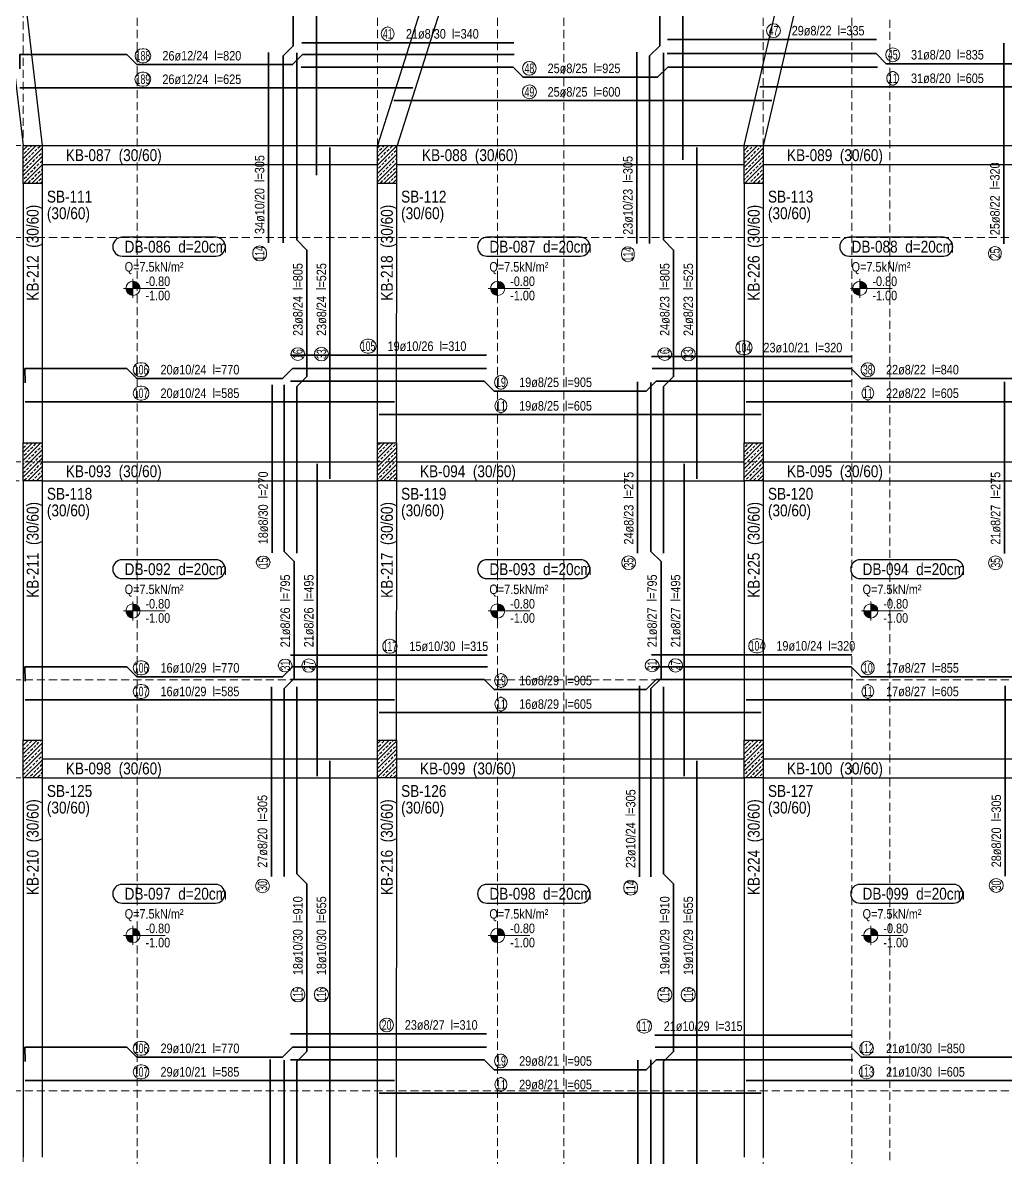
# Model space of a CAD drawing. Header units: millimetres. Extents: x 2300 to 11114, y 689 to 8824.
# Drawn here: x 7716 to 9270, y 4909 to 6703 of the extents above; entities that cross this region are included whole.
import ezdxf
from ezdxf.enums import TextEntityAlignment as Align

# ---------------------------------------------------------------- set-up
doc = ezdxf.new("R2010")
doc.units = ezdxf.units.MM
doc.linetypes.add('DASHED', pattern=[19.05, 12.7, -6.35])
for name, color, linetype, lineweight in [('AKS CIZGISI (BEYKENT)', 252, 'DASHED', 20), ('DONATI (BEYKENT)', 4, 'Continuous', 35), ('DONATI YAZISI (BEYKENT)', 3, 'Continuous', 20), ('DOSEME ISMI (BEYKENT)', 9, 'Continuous', 20), ('DOSEME PAFTA (BEYKENT)', 3, 'Continuous', 20), ('KIRIS (BEYKENT)', 2, 'Continuous', 30), ('KIRIS ISMI (BEYKENT)', 40, 'Continuous', 20), ('KOLON (BEYKENT)', 3, 'Continuous', 30), ('KOLON ISMI (BEYKENT)', 91, 'Continuous', 20), ('KOT CIZGI (BEYKENT)', 120, 'Continuous', 20), ('KOT YAZI (BEYKENT)', 7, 'Continuous', 20), ('POZ BALON (BEYKENT)', 14, 'Continuous', 20), ('POZ NO (BEYKENT)', 2, 'Continuous', 20), ('TARAMA (BEYKENT)', 252, 'Continuous', 25), ('YAZI (BEYKENT)', 140, 'Continuous', 20)]:
    doc.layers.add(name, color=color, linetype=linetype, lineweight=lineweight)
doc.styles.add('DONATI YAZISI (BEYKENT)', font='')
doc.styles.add('KOT (BEYKENT)', font='')
doc.styles.add('stastyle', font='RomanSTA.ttf')
doc.styles.add('YAZI (BEYKENT)', font='')
doc.styles.get('DONATI YAZISI (BEYKENT)').set_extended_font_data('Bahnschrift Light Condensed')
doc.styles.get('KOT (BEYKENT)').set_extended_font_data('Bahnschrift Light Condensed')
doc.styles.get('YAZI (BEYKENT)').set_extended_font_data('Bahnschrift Light Condensed')
pattern_1 = [(45, (705.027, 417.84), (-6.629126, 6.629126), []), (45, (711.6565, 417.84), (-6.629126, 6.629126), [4.6875, -2.34375])]

msp = doc.modelspace()

# ---------------------------------------------------------------- hatches: boundary and pattern name
at = {"layer": 'KOT CIZGI (BEYKENT)'}
h = msp.add_hatch(color=256, dxfattribs=at)
h.dxf.hatch_style = 1
h.paths.add_polyline_path([(7890.38, 6283.13), (7879.13, 6283.13, 0.4142136), (7890.38, 6271.88)])
h = msp.add_hatch(color=256, dxfattribs=at)
h.dxf.hatch_style = 1
h.paths.add_polyline_path([(7890.38, 6294.38), (7890.38, 6283.13), (7901.63, 6283.13, 0.4142136)])
h = msp.add_hatch(color=256, dxfattribs=at)
h.dxf.hatch_style = 1
h.paths.add_polyline_path([(8467.04, 6283.13), (8455.79, 6283.13, 0.4142136), (8467.04, 6271.88)])
h = msp.add_hatch(color=256, dxfattribs=at)
h.dxf.hatch_style = 1
h.paths.add_polyline_path([(8467.04, 6294.38), (8467.04, 6283.13), (8478.29, 6283.13, 0.4142136)])
h = msp.add_hatch(color=256, dxfattribs=at)
h.dxf.hatch_style = 1
h.paths.add_polyline_path([(9039.68, 6283.13), (9028.43, 6283.13, 0.4142136), (9039.68, 6271.88)])
h = msp.add_hatch(color=256, dxfattribs=at)
h.dxf.hatch_style = 1
h.paths.add_polyline_path([(9039.68, 6294.38), (9039.68, 6283.13), (9050.93, 6283.13, 0.4142136)])
h = msp.add_hatch(color=256, dxfattribs=at)
h.dxf.hatch_style = 1
h.paths.add_polyline_path([(7890.38, 5784.38), (7890.38, 5773.13), (7901.63, 5773.13, 0.4142136)])
h = msp.add_hatch(color=256, dxfattribs=at)
h.dxf.hatch_style = 1
h.paths.add_polyline_path([(8467.04, 5784.38), (8467.04, 5773.13), (8478.29, 5773.13, 0.4142136)])
h = msp.add_hatch(color=256, dxfattribs=at)
h.dxf.hatch_style = 1
h.paths.add_polyline_path([(9057.04, 5784.38), (9057.04, 5773.13), (9068.29, 5773.13, 0.4142136)])
h = msp.add_hatch(color=256, dxfattribs=at)
h.dxf.hatch_style = 1
h.paths.add_polyline_path([(7890.38, 5773.13), (7879.13, 5773.13, 0.4142136), (7890.38, 5761.88)])
h = msp.add_hatch(color=256, dxfattribs=at)
h.dxf.hatch_style = 1
h.paths.add_polyline_path([(8467.04, 5773.13), (8455.79, 5773.13, 0.4142136), (8467.04, 5761.88)])
h = msp.add_hatch(color=256, dxfattribs=at)
h.dxf.hatch_style = 1
h.paths.add_polyline_path([(9057.04, 5773.13), (9045.79, 5773.13, 0.4142136), (9057.04, 5761.88)])
h = msp.add_hatch(color=256, dxfattribs=at)
h.dxf.hatch_style = 1
h.paths.add_polyline_path([(7890.38, 5259.8), (7879.13, 5259.8, 0.4142136), (7890.38, 5248.55)])
h = msp.add_hatch(color=256, dxfattribs=at)
h.dxf.hatch_style = 1
h.paths.add_polyline_path([(7890.38, 5271.05), (7890.38, 5259.8), (7901.63, 5259.8, 0.4142136)])
h = msp.add_hatch(color=256, dxfattribs=at)
h.dxf.hatch_style = 1
h.paths.add_polyline_path([(8467.04, 5259.8), (8455.79, 5259.8, 0.4142136), (8467.04, 5248.55)])
h = msp.add_hatch(color=256, dxfattribs=at)
h.dxf.hatch_style = 1
h.paths.add_polyline_path([(8467.04, 5271.05), (8467.04, 5259.8), (8478.29, 5259.8, 0.4142136)])
h = msp.add_hatch(color=256, dxfattribs=at)
h.dxf.hatch_style = 1
h.paths.add_polyline_path([(9057.04, 5259.8), (9045.79, 5259.8, 0.4142136), (9057.04, 5248.55)])
h = msp.add_hatch(color=256, dxfattribs=at)
h.dxf.hatch_style = 1
h.paths.add_polyline_path([(9057.04, 5271.05), (9057.04, 5259.8), (9068.29, 5259.8, 0.4142136)])
at = {"layer": 'TARAMA (BEYKENT)'}
h = msp.add_hatch(dxfattribs=at)
h.set_pattern_fill('ANSI33', color=256, scale=1.5, style=0, pattern_type=0)
h.set_pattern_definition(pattern_1)
h.paths.add_polyline_path([(7716.88, 6508.91), (7746.88, 6508.91), (7746.88, 6448.91), (7716.88, 6448.91)], flags=0)
h = msp.add_hatch(dxfattribs=at)
h.set_pattern_fill('ANSI33', color=256, scale=1.5, style=0, pattern_type=0)
h.set_pattern_definition(pattern_1)
h.paths.add_polyline_path([(8276.88, 6508.91), (8306.88, 6508.91), (8306.88, 6448.91), (8276.88, 6448.91)], flags=0)
h = msp.add_hatch(dxfattribs=at)
h.set_pattern_fill('ANSI33', color=256, scale=1.5, style=0, pattern_type=0)
h.set_pattern_definition(pattern_1)
h.paths.add_polyline_path([(8856.88, 6508.91), (8886.88, 6508.91), (8886.88, 6448.91), (8856.88, 6448.91)], flags=0)
h = msp.add_hatch(dxfattribs=at)
h.set_pattern_fill('ANSI33', color=256, scale=1.5, style=0, pattern_type=0)
h.set_pattern_definition(pattern_1)
h.paths.add_polyline_path([(7716.88, 6038.91), (7746.88, 6038.91), (7746.88, 5978.91), (7716.88, 5978.91)], flags=0)
h = msp.add_hatch(dxfattribs=at)
h.set_pattern_fill('ANSI33', color=256, scale=1.5, style=0, pattern_type=0)
h.set_pattern_definition(pattern_1)
h.paths.add_polyline_path([(8276.88, 6038.91), (8306.88, 6038.91), (8306.88, 5978.91), (8276.88, 5978.91)], flags=0)
h = msp.add_hatch(dxfattribs=at)
h.set_pattern_fill('ANSI33', color=256, scale=1.5, style=0, pattern_type=0)
h.set_pattern_definition(pattern_1)
h.paths.add_polyline_path([(8856.88, 6038.91), (8886.88, 6038.91), (8886.88, 5978.91), (8856.88, 5978.91)], flags=0)
h = msp.add_hatch(dxfattribs=at)
h.set_pattern_fill('ANSI33', color=256, scale=1.5, style=0, pattern_type=0)
h.set_pattern_definition(pattern_1)
h.paths.add_polyline_path([(7716.88, 5568.91), (7746.88, 5568.91), (7746.88, 5508.91), (7716.88, 5508.91)], flags=0)
h = msp.add_hatch(dxfattribs=at)
h.set_pattern_fill('ANSI33', color=256, scale=1.5, style=0, pattern_type=0)
h.set_pattern_definition(pattern_1)
h.paths.add_polyline_path([(8276.88, 5568.91), (8306.88, 5568.91), (8306.88, 5508.91), (8276.88, 5508.91)], flags=0)
h = msp.add_hatch(dxfattribs=at)
h.set_pattern_fill('ANSI33', color=256, scale=1.5, style=0, pattern_type=0)
h.set_pattern_definition(pattern_1)
h.paths.add_polyline_path([(8856.88, 5568.91), (8886.88, 5568.91), (8886.88, 5508.91), (8856.88, 5508.91)], flags=0)

# ---------------------------------------------------------------- linework, layer by layer
at = {"layer": 'AKS CIZGISI (BEYKENT)'}
for p, q in [((7716.88, 748.91), (7716.88, 8543.91)), ((9086.88, 808.91), (9086.88, 8513.91)), ((7896.88, 868.91), (7896.88, 8453.91)), ((8276.88, 868.91), (8276.88, 8453.91)), ((8466.88, 868.91), (8466.88, 8453.91)), ((8571.88, 868.91), (8571.88, 8453.91)), ((8886.88, 868.91), (8886.88, 8453.91)), ((9026.88, 868.91), (9026.88, 8453.91)), ((3261.88, 6508.91), (10994.38, 6508.91)), ((3261.88, 6363.91), (10994.38, 6363.91)), ((3261.88, 6008.91), (10994.38, 6008.91)), ((3201.88, 5978.91), (11054.38, 5978.91)), ((3261.88, 5663.91), (10994.38, 5663.91)), ((3261.88, 5508.91), (10994.38, 5508.91)), ((3261.88, 5013.91), (10994.38, 5013.91))]:
    msp.add_line(p, q, dxfattribs=at)
at = {"layer": 'DONATI (BEYKENT)'}
for points in [[(8128.08, 6355.35), (8128.08, 6650.81), (8143.98, 6666.72), (8143.97, 6940.46), (8128.08, 6956.38), (8128.08, 7225.79)], [(8707.28, 6354.03), (8707.28, 6650.74), (8723.19, 6666.66), (8723.18, 6940.66), (8707.28, 6956.59), (8707.28, 7224.19)], [(8180.58, 6462.34), (8180.58, 7145.42)], [(8759.78, 6486.65), (8759.78, 7140.6)], [(8735.58, 6676.67), (9065.79, 6676.67)], [(8157.32, 6671.6), (8492.62, 6671.6)], [(9267.29, 6353.46), (9267.29, 6671.13)], [(7711.45, 6630.41), (7711.43, 6652.91), (7880.5, 6652.91), (7896.42, 6637), (8142.72, 6637.01), (8158.64, 6652.91), (8492.91, 6652.91)], [(8104.86, 6355.4), (8104.86, 6656.42)], [(8149.38, 5864.28), (8149.38, 6127.78), (8165.29, 6143.7), (8165.28, 6343.86), (8149.38, 6359.78), (8149.38, 6655.78)], [(8687.03, 6354.09), (8687.03, 6656.82)], [(8729.38, 5864.28), (8729.38, 6127.78), (8745.29, 6143.7), (8745.28, 6343.86), (8729.38, 6359.78), (8729.38, 6655.78)], [(8735.21, 6654.44), (9065.35, 6654.44), (9081.27, 6638.54), (9297.26, 6638.55), (9313.19, 6654.44), (9552.63, 6654.44)], [(8156.42, 6632.91), (8491.34, 6632.91), (8507.26, 6617), (8719.98, 6617.01), (8735.91, 6632.91), (9067.44, 6632.91)], [(7711.55, 6600.41), (8333.06, 6600.41)], [(8881.7, 6601.94), (9482.18, 6601.94)], [(8302.67, 6580.41), (8900.49, 6580.41)], [(8201.88, 5981.91), (8201.88, 6505.91)], [(8781.88, 5981.91), (8781.88, 6505.91)], [(8139.77, 6177.69), (8449.16, 6177.69)], [(8710.15, 6175.35), (9027.15, 6175.35)], [(7719.77, 6133.91), (7719.75, 6156.41), (7880.75, 6156.41), (7896.67, 6140.5), (8126.83, 6140.51), (8142.75, 6156.41), (8449.27, 6156.41)], [(8711.05, 6156.41), (9025.75, 6156.41), (9041.67, 6140.5), (9281.83, 6140.51), (9297.75, 6156.41), (9536.25, 6156.41)], [(8110.32, 5864.72), (8110.32, 6130.38)], [(8129.38, 5353.17), (8129.38, 5650.27), (8145.29, 5666.19), (8145.28, 5851.35), (8129.38, 5867.27), (8129.38, 6130.9)], [(8139.76, 6136.41), (8445.76, 6136.41), (8461.67, 6120.5), (8701.84, 6120.51), (8717.76, 6136.41), (9027.39, 6136.41)], [(8688.35, 5864.23), (8688.35, 6135.17)], [(8709.38, 5352.54), (8709.38, 5650.27), (8725.29, 5666.19), (8725.28, 5851.35), (8709.38, 5867.27), (8709.38, 6134.31)], [(9268.36, 5864.14), (9268.36, 6135.17)], [(7719.88, 6103.91), (8303.88, 6103.91)], [(8859.88, 6103.91), (9463.88, 6103.91)], [(8279.88, 6083.91), (8883.88, 6083.91)], [(8181.88, 5511.9), (8181.88, 6005.9)], [(8761.88, 5511.9), (8761.88, 6005.9)], [(8139.36, 5703.05), (8450.63, 5703.05)], [(8710.15, 5703.7), (9027.15, 5703.7)], [(7719.77, 5662.24), (7719.75, 5684.74), (7880.75, 5684.74), (7896.67, 5668.84), (8126.83, 5668.84), (8142.75, 5684.74), (8450.74, 5684.74)], [(8711.35, 5684.74), (9025.75, 5684.74), (9041.67, 5668.84), (9281.83, 5668.84), (9297.75, 5684.74), (9549.62, 5684.74)], [(8109.29, 5353.06), (8109.29, 5653.16)], [(8139.76, 5664.74), (8445.76, 5664.74), (8461.67, 5648.84), (8701.84, 5648.84), (8717.76, 5664.74), (9028.51, 5664.74)], [(8149.38, 4760.22), (8149.38, 5060.28), (8165.29, 5076.2), (8165.28, 5341.36), (8149.38, 5357.28), (8149.38, 5653.28)], [(8691.45, 5352.44), (8691.45, 5654.52)], [(8729.38, 4760.05), (8729.38, 5060.28), (8745.29, 5076.2), (8745.28, 5341.36), (8729.38, 5357.28), (8729.38, 5653.28)], [(9269.49, 5353.79), (9269.49, 5654.38)], [(7719.88, 5632.24), (8303.88, 5632.24)], [(8859.88, 5632.24), (9463.88, 5632.24)], [(8279.88, 5612.24), (8883.88, 5612.24)], [(8201.88, 4881.91), (8201.88, 5535.91)], [(8781.88, 4881.91), (8781.88, 5535.91)], [(8139.6, 5104.12), (8449.28, 5104.12)], [(8715.74, 5102.22), (9027.15, 5102.22)], [(7719.77, 5060.55), (7719.75, 5083.05), (7880.75, 5083.05), (7896.67, 5067.14), (8126.83, 5067.15), (8142.75, 5083.05), (8449.39, 5083.05)], [(8715.84, 5083.05), (9025.75, 5083.05), (9041.67, 5067.14), (9281.83, 5067.15), (9297.75, 5083.05), (9549.34, 5083.05)], [(8107.61, 4760.09), (8107.61, 5063.65)], [(8129.38, 4277.3), (8129.38, 4539.02), (8145.29, 4554.94), (8145.28, 4747.6), (8129.38, 4763.52), (8129.38, 5062.82)], [(8139.76, 5063.05), (8445.76, 5063.05), (8461.67, 5047.14), (8701.84, 5047.15), (8717.76, 5063.05), (9028.67, 5063.05)], [(8688.75, 4758.36), (8688.75, 5062.66)], [(8709.38, 4276.78), (8709.38, 4539.02), (8725.29, 4554.94), (8725.28, 4747.6), (8709.38, 4763.52), (8709.38, 5063.3)], [(7719.88, 5030.55), (8303.88, 5030.55)], [(8859.88, 5030.55), (9463.88, 5030.55)], [(8279.88, 5010.55), (8883.88, 5010.55)]]:
    msp.add_lwpolyline(points, dxfattribs=at)
at = {"layer": 'DOSEME PAFTA (BEYKENT)', "lineweight": -3}
for points in [[(7873.34, 6334.26), (8021.72, 6334.26, 1), (8021.72, 6363.93), (7873.34, 6363.93, 1)], [(8450.01, 6334.26), (8598.26, 6334.26, 1), (8598.26, 6363.93), (8450.01, 6363.93, 1)], [(9022.64, 6334.26), (9171.68, 6334.26, 1), (9171.68, 6363.93), (9022.64, 6363.93, 1)], [(7873.34, 5824.26), (8021.43, 5824.26, 1), (8021.43, 5853.93), (7873.34, 5853.93, 1)], [(8450.01, 5824.26), (8598.01, 5824.26, 1), (8598.01, 5853.93), (8450.01, 5853.93, 1)], [(9040.01, 5824.26), (9188.94, 5824.26, 1), (9188.94, 5853.93), (9040.01, 5853.93, 1)], [(7873.34, 5310.92), (8020.93, 5310.92, 1), (8020.93, 5340.6), (7873.34, 5340.6, 1)], [(8450.01, 5310.92), (8598.39, 5310.92, 1), (8598.39, 5340.6), (8450.01, 5340.6, 1)], [(9040.01, 5310.92), (9187.73, 5310.92, 1), (9187.73, 5340.6), (9040.01, 5340.6, 1)]]:
    msp.add_lwpolyline(points, format="xyb", close=True, dxfattribs=at)
at = {"layer": 'KIRIS (BEYKENT)'}
for p, q in [((7646.89, 7108.81), (7716.87, 6509.01)), ((7677.1, 7108.81), (7747.08, 6509.01)), ((8466.78, 7108.6), (8276.91, 6509.01)), ((8498.35, 7108.91), (8308.35, 6508.91)), ((8996.08, 7108.91), (8856.08, 6508.91)), ((9026.87, 7108.81), (8886.98, 6509.32)), ((7746.78, 6508.91), (8276.78, 6508.91)), ((8308.35, 6508.91), (8856.08, 6508.91)), ((8886.98, 6508.91), (9436.78, 6508.91)), ((7746.78, 6478.91), (8276.78, 6478.91)), ((8306.78, 6478.91), (8856.98, 6478.91)), ((8886.98, 6478.91), (9436.78, 6478.91)), ((7716.78, 6449.01), (7716.78, 6038.91)), ((7746.88, 6449.01), (7746.78, 6038.91)), ((8276.78, 6449.01), (8276.78, 6038.91)), ((8306.88, 6449.01), (8306.78, 6038.91)), ((8856.98, 6449.01), (8856.98, 6038.91)), ((8886.88, 6449.01), (8886.98, 6038.91)), ((7746.78, 6008.91), (8276.78, 6008.91)), ((8306.78, 6008.91), (8856.98, 6008.91)), ((8886.98, 6008.91), (9436.78, 6008.91)), ((7716.78, 5978.91), (7716.78, 5568.81)), ((7746.88, 5978.91), (7746.78, 5568.81)), ((7746.88, 5978.91), (8276.78, 5978.91)), ((8276.78, 5978.91), (8276.78, 5568.81)), ((8306.88, 5978.91), (8306.78, 5568.81)), ((8306.88, 5978.91), (8856.88, 5978.91)), ((8856.88, 5978.91), (8856.98, 5568.81)), ((8886.88, 5978.91), (8886.98, 5568.81)), ((8886.98, 5978.91), (9436.78, 5978.91)), ((7746.78, 5538.91), (8276.78, 5538.91)), ((8306.78, 5538.91), (8856.98, 5538.91)), ((8886.98, 5538.91), (9436.78, 5538.91)), ((7746.88, 5508.91), (8276.78, 5508.91)), ((8306.88, 5508.91), (8856.88, 5508.91)), ((8886.98, 5508.91), (9436.78, 5508.91)), ((7716.78, 5508.81), (7716.78, 4909.01)), ((7746.88, 5508.81), (7746.78, 4909.01)), ((8276.78, 5508.81), (8276.78, 4909.01)), ((8306.88, 5508.81), (8306.78, 4909.01)), ((8856.98, 5508.81), (8856.98, 4909.01)), ((8886.88, 5508.81), (8886.98, 4909.01))]:
    msp.add_line(p, q, dxfattribs=at)
at = {"layer": 'KOLON (BEYKENT)'}
for points in [[(7716.88, 6508.91), (7746.88, 6508.91), (7746.88, 6448.91), (7716.88, 6448.91)], [(8276.88, 6508.91), (8306.88, 6508.91), (8306.88, 6448.91), (8276.88, 6448.91)], [(8856.88, 6508.91), (8886.88, 6508.91), (8886.88, 6448.91), (8856.88, 6448.91)], [(7716.88, 6038.91), (7746.88, 6038.91), (7746.88, 5978.91), (7716.88, 5978.91)], [(8276.88, 6038.91), (8306.88, 6038.91), (8306.88, 5978.91), (8276.88, 5978.91)], [(8856.88, 6038.91), (8886.88, 6038.91), (8886.88, 5978.91), (8856.88, 5978.91)], [(7716.88, 5568.91), (7746.88, 5568.91), (7746.88, 5508.91), (7716.88, 5508.91)], [(8276.88, 5568.91), (8306.88, 5568.91), (8306.88, 5508.91), (8276.88, 5508.91)], [(8856.88, 5568.91), (8886.88, 5568.91), (8886.88, 5508.91), (8856.88, 5508.91)]]:
    msp.add_lwpolyline(points, close=True, dxfattribs=at)
at = {"layer": 'KOT CIZGI (BEYKENT)'}
for p, q in [((7875.38, 6283.13), (7941.42, 6283.13)), ((7890.38, 6298.13), (7890.38, 6268.13)), ((8452.04, 6283.13), (8518.08, 6283.13)), ((8467.04, 6298.13), (8467.04, 6268.13)), ((9024.68, 6283.13), (9090.72, 6283.13)), ((9039.68, 6298.13), (9039.68, 6268.13)), ((7890.38, 5788.13), (7890.38, 5758.13)), ((8467.04, 5788.13), (8467.04, 5758.13)), ((9057.04, 5788.13), (9057.04, 5758.13)), ((7875.38, 5773.13), (7941.42, 5773.13)), ((8452.04, 5773.13), (8518.08, 5773.13)), ((9042.04, 5773.13), (9108.08, 5773.13)), ((7875.38, 5259.8), (7941.42, 5259.8)), ((7890.38, 5274.8), (7890.38, 5244.8)), ((8452.04, 5259.8), (8518.08, 5259.8)), ((8467.04, 5274.8), (8467.04, 5244.8)), ((9042.04, 5259.8), (9108.08, 5259.8)), ((9057.04, 5274.8), (9057.04, 5244.8))]:
    msp.add_line(p, q, dxfattribs=at)
for centre in [(7890.38, 6283.13), (8467.04, 6283.13), (9039.68, 6283.13), (7890.38, 5773.13), (8467.04, 5773.13), (9057.04, 5773.13), (7890.38, 5259.8), (8467.04, 5259.8), (9057.04, 5259.8)]:
    msp.add_circle(centre, 11.25, dxfattribs=at)
at = {"layer": 'POZ BALON (BEYKENT)'}
for p, q in [((8294.11, 6696.74), (8292.36, 6696.74)), ((8903.29, 6701.8), (8902.99, 6701.8)), ((8903.29, 6679.8), (8902.99, 6679.8)), ((7904.81, 6662.14), (7907.65, 6662.14)), ((8294.11, 6674.74), (8292.36, 6674.74)), ((9091.63, 6663.68), (9091.84, 6663.68)), ((7904.81, 6640.14), (7907.65, 6640.14)), ((8517.47, 6642.14), (8516.96, 6642.14)), ((9091.63, 6641.68), (9091.84, 6641.68)), ((7904.65, 6624.91), (7907.77, 6624.91)), ((9093.23, 6626.44), (9090.21, 6626.44)), ((8517.47, 6620.14), (8516.96, 6620.14)), ((8517.22, 6604.91), (8517.18, 6604.91)), ((9093.23, 6604.44), (9090.21, 6604.44)), ((7904.65, 6602.91), (7907.77, 6602.91)), ((8517.22, 6582.91), (8517.18, 6582.91)), ((8079.72, 6337.61), (8079.72, 6339.3)), ((8101.72, 6337.61), (8101.72, 6339.3)), ((8662.89, 6335.3), (8662.89, 6338.99)), ((8682.89, 6335.3), (8682.89, 6338.99)), ((9243.16, 6337.73), (9243.16, 6339.29)), ((9263.16, 6337.73), (9263.16, 6339.29)), ((8260.62, 6202.82), (8263.72, 6202.82)), ((8854.6, 6200.48), (8858.33, 6200.48)), ((8140.14, 6180.08), (8140.14, 6178.33)), ((8162.14, 6180.08), (8162.14, 6178.33)), ((8177.38, 6179.41), (8177.38, 6178.98)), ((8199.38, 6179.41), (8199.38, 6178.98)), ((8260.62, 6180.82), (8263.72, 6180.82)), ((8720.14, 6180.08), (8720.14, 6178.33)), ((8742.14, 6180.08), (8742.14, 6178.33)), ((8757.38, 6179.41), (8757.38, 6178.98)), ((8779.38, 6179.41), (8779.38, 6178.98)), ((8854.6, 6178.48), (8858.33, 6178.48)), ((7901.74, 6165.64), (7904.75, 6165.64)), ((9052.52, 6165.64), (9051.97, 6165.64)), ((7901.74, 6143.64), (7904.75, 6143.64)), ((8473.13, 6145.64), (8471.38, 6145.64)), ((9052.52, 6143.64), (9051.97, 6143.64)), ((7901.79, 6128.41), (7904.68, 6128.41)), ((8473.13, 6123.64), (8471.38, 6123.64)), ((9053.75, 6128.41), (9050.72, 6128.41)), ((7901.79, 6106.41), (7904.68, 6106.41)), ((8473.76, 6108.41), (8470.73, 6108.41)), ((9053.75, 6106.41), (9050.72, 6106.41)), ((8473.76, 6086.41), (8470.73, 6086.41)), ((8085.18, 5850.62), (8085.18, 5848.93)), ((8107.18, 5850.62), (8107.18, 5848.93)), ((8663.21, 5849.47), (8663.21, 5849.09)), ((8685.21, 5849.47), (8685.21, 5849.09)), ((9243.22, 5849.11), (9243.22, 5849.26)), ((9265.22, 5849.11), (9265.22, 5849.26)), ((8296.25, 5728.19), (8297.15, 5728.19)), ((8875.05, 5728.84), (8878.78, 5728.84)), ((8875.05, 5706.84), (8878.78, 5706.84)), ((7901.74, 5693.97), (7904.75, 5693.97)), ((8296.25, 5706.19), (8297.15, 5706.19)), ((9052.99, 5693.97), (9051.5, 5693.97)), ((7901.74, 5671.97), (7904.75, 5671.97)), ((8120.14, 5687.63), (8120.14, 5685.88)), ((8142.14, 5687.63), (8142.14, 5685.88)), ((8157.38, 5687.11), (8157.38, 5686.37)), ((8179.38, 5687.11), (8179.38, 5686.37)), ((8473.13, 5673.97), (8471.38, 5673.97)), ((8700.14, 5687.69), (8700.14, 5685.94)), ((8722.14, 5687.69), (8722.14, 5685.94)), ((8737.38, 5687.17), (8737.38, 5686.43)), ((8759.38, 5687.17), (8759.38, 5686.43)), ((9052.99, 5671.97), (9051.5, 5671.97)), ((7901.79, 5656.74), (7904.68, 5656.74)), ((9053.75, 5656.74), (9050.72, 5656.74)), ((7901.79, 5634.74), (7904.68, 5634.74)), ((8473.76, 5636.74), (8470.73, 5636.74)), ((8473.13, 5651.97), (8471.38, 5651.97)), ((9053.75, 5634.74), (9050.72, 5634.74)), ((8473.76, 5614.74), (8470.73, 5614.74)), ((8084.16, 5338.26), (8084.16, 5337.96)), ((8106.16, 5338.26), (8106.16, 5337.96)), ((8666.31, 5334.64), (8666.31, 5336.33)), ((8688.31, 5334.64), (8688.31, 5336.33)), ((9244.35, 5338.99), (9244.35, 5338.7)), ((9266.35, 5338.99), (9266.35, 5338.7)), ((8140.14, 5165.71), (8140.14, 5166.91)), ((8162.14, 5165.71), (8162.14, 5166.91)), ((8177.38, 5165.73), (8177.38, 5166.86)), ((8199.38, 5165.73), (8199.38, 5166.86)), ((8720.14, 5165.47), (8720.14, 5167.16)), ((8742.14, 5165.47), (8742.14, 5167.16)), ((8757.38, 5165.7), (8757.38, 5166.91)), ((8779.38, 5165.7), (8779.38, 5166.91)), ((8291.64, 5129.25), (8291.27, 5129.25)), ((8698.22, 5127.36), (8699.35, 5127.36)), ((8291.64, 5107.25), (8291.27, 5107.25)), ((8698.22, 5105.36), (8699.35, 5105.36)), ((7901.74, 5092.28), (7904.75, 5092.28)), ((9050.49, 5092.28), (9050.01, 5092.28)), ((7901.74, 5070.28), (7904.75, 5070.28)), ((8473.13, 5072.28), (8471.38, 5072.28)), ((9050.49, 5070.28), (9050.01, 5070.28)), ((7901.79, 5055.05), (7904.68, 5055.05)), ((8473.13, 5050.28), (8471.38, 5050.28)), ((9049.62, 5055.05), (9050.85, 5055.05)), ((7901.79, 5033.05), (7904.68, 5033.05)), ((8473.76, 5035.05), (8470.73, 5035.05)), ((9049.62, 5033.05), (9050.85, 5033.05)), ((8473.76, 5013.05), (8470.73, 5013.05))]:
    msp.add_line(p, q, dxfattribs=at)
for centre, radius, start, end in [((8294.11, 6685.74), 11, 90, 270), ((8292.36, 6685.74), 11, 270, 90), ((8903.29, 6690.8), 11, 90, 270), ((8902.99, 6690.8), 11, 270, 90), ((7904.81, 6651.14), 11, 90, 270), ((7907.65, 6651.14), 11, 270, 90), ((9091.63, 6652.68), 11, 90, 270), ((9091.84, 6652.68), 11, 270, 90), ((8517.47, 6631.14), 11, 90, 270), ((8516.96, 6631.14), 11, 270, 90), ((7904.65, 6613.91), 11, 90, 270), ((7907.77, 6613.91), 11, 270, 90), ((9093.23, 6615.44), 11, 90, 270), ((9090.21, 6615.44), 11, 270, 90), ((8517.22, 6593.91), 11, 90, 270), ((8517.18, 6593.91), 11, 270, 90), ((8090.72, 6339.3), 11, 0.00005, 180.00005), ((8090.72, 6337.61), 11, 180.00005, 0.00005), ((8672.89, 6338.99), 10, 359.99992, 179.99992), ((8672.89, 6335.3), 10, 179.99992, 359.99992), ((9253.16, 6339.29), 10, 359.99996, 179.99996), ((9253.16, 6337.73), 10, 179.99996, 359.99996), ((8260.62, 6191.82), 11, 90, 270), ((8263.72, 6191.82), 11, 270, 90), ((8854.6, 6189.48), 11, 90, 270), ((8858.33, 6189.48), 11, 270, 90), ((8151.14, 6178.33), 11, 0, 180), ((8151.14, 6180.08), 11, 180, 0), ((8188.38, 6178.98), 11, 0, 180), ((8188.38, 6179.41), 11, 180, 0), ((8731.14, 6178.33), 11, 0, 180), ((8731.14, 6180.08), 11, 180, 0), ((8768.38, 6178.98), 11, 0, 180), ((8768.38, 6179.41), 11, 180, 0), ((7901.74, 6154.64), 11, 90, 270), ((7904.75, 6154.64), 11, 270, 90), ((9052.52, 6154.64), 11, 90, 270), ((9051.97, 6154.64), 11, 270, 90), ((8473.13, 6134.64), 11, 90, 270), ((8471.38, 6134.64), 11, 270, 90), ((7901.79, 6117.41), 11, 90, 270), ((7904.68, 6117.41), 11, 270, 90), ((9053.75, 6117.41), 11, 90, 270), ((9050.72, 6117.41), 11, 270, 90), ((8473.76, 6097.41), 11, 90, 270), ((8470.73, 6097.41), 11, 270, 90), ((8096.18, 5848.93), 11, 0, 180), ((8096.18, 5850.62), 11, 180, 0), ((8674.21, 5849.09), 11, 0, 180), ((9254.22, 5849.26), 11, 0, 180), ((8674.21, 5849.47), 11, 180, 0), ((9254.22, 5849.11), 11, 180, 0), ((8296.25, 5717.19), 11, 90, 270), ((8297.15, 5717.19), 11, 270, 90), ((8875.05, 5717.84), 11, 90, 270), ((8878.78, 5717.84), 11, 270, 90), ((7901.74, 5682.97), 11, 90, 270), ((7904.75, 5682.97), 11, 270, 90), ((8131.14, 5685.88), 11, 0, 180), ((8168.38, 5686.37), 11, 0, 180), ((8711.14, 5685.94), 11, 0, 180), ((8748.38, 5686.43), 11, 0, 180), ((9052.99, 5682.97), 11, 90, 270), ((9051.5, 5682.97), 11, 270, 90), ((8131.14, 5687.63), 11, 180, 0), ((8168.38, 5687.11), 11, 180, 0), ((8473.13, 5662.97), 11, 90, 270), ((8471.38, 5662.97), 11, 270, 90), ((8711.14, 5687.69), 11, 180, 0), ((8748.38, 5687.17), 11, 180, 0), ((7901.79, 5645.74), 11, 90, 270), ((7904.68, 5645.74), 11, 270, 90), ((9053.75, 5645.74), 11, 90, 270), ((9050.72, 5645.74), 11, 270, 90), ((8473.76, 5625.74), 11, 90, 270), ((8470.73, 5625.74), 11, 270, 90), ((8095.16, 5337.96), 11, 0, 180), ((9255.35, 5338.7), 11, 0, 180), ((8095.16, 5338.26), 11, 180, 0), ((8677.31, 5336.33), 11, 0, 180), ((8677.31, 5334.64), 11, 180, 0), ((9255.35, 5338.99), 11, 180, 0), ((8151.14, 5166.91), 11, 0, 180), ((8188.38, 5166.86), 11, 0, 180), ((8731.14, 5167.16), 11, 0, 180), ((8768.38, 5166.91), 11, 0, 180), ((8151.14, 5165.71), 11, 180, 0), ((8188.38, 5165.73), 11, 180, 0), ((8731.14, 5165.47), 11, 180, 0), ((8768.38, 5165.7), 11, 180, 0), ((8291.64, 5118.25), 11, 90, 270), ((8291.27, 5118.25), 11, 270, 90), ((8698.22, 5116.36), 11, 90, 270), ((8699.35, 5116.36), 11, 270, 90), ((7901.74, 5081.28), 11, 90, 270), ((7904.75, 5081.28), 11, 270, 90), ((9050.49, 5081.28), 11, 90, 270), ((9050.01, 5081.28), 11, 270, 90), ((8473.13, 5061.28), 11, 90, 270), ((8471.38, 5061.28), 11, 270, 90), ((7901.79, 5044.05), 11, 90, 270), ((7904.68, 5044.05), 11, 270, 90), ((9049.62, 5044.05), 11, 90, 270), ((9050.85, 5044.05), 11, 270, 90), ((8473.76, 5024.05), 11, 90, 270), ((8470.73, 5024.05), 11, 270, 90)]:
    msp.add_arc(centre, radius, start, end, dxfattribs=at)

# ---------------------------------------------------------------- texts
at = {"layer": 'DONATI (BEYKENT)', "style": 'stastyle'}
for s, p in [('& 1-.2- 1- 5.634452- 2.843688', (8881.7, 6601.94)), ('& 1-.2- 1- 8.144758- 5.2766', (8302.67, 6580.41)), ('& 1-.2- 1- 5.299999- 3.55', (8200.83, 6487.23)), ('& 1-.2- 1- 5.299997- 3.549997', (8755.35, 6486.65)), ('& 1-.2- 1- 0- 6.099996', (7719.88, 6103.91)), ('& 1-.2- 1- 6.099996- 2.899999', (8859.88, 6103.91)), ('& 1-.2- 1- 5.600002- 5.500005', (8279.88, 6083.91)), ('& 1-.2- 1- 4.699999- 6.000001', (8201.88, 5981.91)), ('& 1-.2- 1- 4.700001- 6', (8781.88, 5981.91)), ('& 1-.2- 1- 0- 6.099998', (7719.88, 5632.24)), ('& 1-.2- 1- 6.099998- 3.650006', (8859.88, 5632.24)), ('& 1-.2- 1- 5.600001- 5.499997', (8279.88, 5612.24)), ('& 1-.2- 1- 6.000004- 5.299999', (8181.88, 5511.9)), ('& 1-.2- 1- 5.999998- 5.299997', (8761.88, 5511.9)), ('& 1-.2- 1- 0- 6.099996', (7719.88, 5003.91)), ('& 1-.2- 1- 6.099996- 3.650004', (8859.88, 5003.91)), ('& 1-.2- 1- 5.600006- 5.5', (8279.88, 4983.91))]:
    msp.add_text(s, height=0.00075, dxfattribs=at).set_placement(p)
at = {"layer": 'DONATI YAZISI (BEYKENT)', "style": 'DONATI YAZISI (BEYKENT)'}
for s, p in [(' 21ø8/30  l=340', (8317.23, 6678.24)), (' 29ø8/22  l=335', (8927.14, 6683.3)), (' 26ø12/24  l=820', (7932.23, 6643.64)), (' 31ø8/20  l=835', (9115.73, 6645.18)), (' 25ø8/25  l=925', (8541.22, 6623.64)), (' 26ø12/24  l=625', (7932.21, 6606.41)), (' 31ø8/20  l=605', (9115.72, 6607.94)), (' 25ø8/25  l=600', (8541.2, 6586.41)), (' 19ø10/26  l=310', (8288.17, 6184.32)), (' 23ø10/21  l=320', (8882.47, 6181.98)), (' 20ø10/24  l=770', (7929.25, 6147.14)), (' 22ø8/22  l=840', (9076.25, 6147.14)), (' 19ø8/25  l=905', (8496.26, 6127.14)), (' 20ø10/24  l=585', (7929.23, 6109.91)), (' 22ø8/22  l=605', (9076.23, 6109.91)), (' 19ø8/25  l=605', (8496.24, 6089.91)), (' 15ø10/30  l=315', (8322.7, 5709.69)), (' 19ø10/24  l=320', (8902.92, 5710.34)), (' 16ø10/29  l=770', (7929.25, 5675.47)), (' 17ø8/27  l=855', (9076.25, 5675.47)), (' 16ø8/29  l=905', (8496.26, 5655.47)), (' 16ø10/29  l=585', (7929.23, 5638.24)), (' 17ø8/27  l=605', (9076.23, 5638.24)), (' 16ø8/29  l=605', (8496.24, 5618.24)), (' 23ø8/27  l=310', (8315.46, 5110.75)), (' 21ø10/29  l=315', (8724.79, 5108.86)), (' 29ø10/21  l=770', (7929.25, 5073.78)), (' 21ø10/30  l=850', (9076.25, 5073.78)), (' 29ø8/21  l=905', (8496.26, 5053.78)), (' 29ø10/21  l=585', (7929.23, 5036.55)), (' 21ø10/30  l=605', (9076.23, 5036.55)), (' 29ø8/21  l=605', (8496.24, 5016.55))]:
    msp.add_text(s, height=15, dxfattribs=at).set_placement(p)
for s, rotation, p in [(' 34ø10/20  l=305', 90.00005, (8098.22, 6364.45)), (' 23ø10/23  l=305', 89.99992, (8680.39, 6363.14)), (' 25ø8/22  l=320', 89.99996, (9260.66, 6362.51)), (' 23ø8/24  l=805', 90, (8158.64, 6203.21)), (' 23ø8/24  l=525', 90, (8195.88, 6203.19)), (' 24ø8/23  l=805', 90, (8738.64, 6203.21)), (' 24ø8/23  l=525', 90, (8775.88, 6203.19)), (' 18ø8/30  l=270', 90, (8103.68, 5873.77)), (' 24ø8/23  l=275', 90, (8681.71, 5873.28)), (' 21ø8/27  l=275', 90, (9261.72, 5873.18)), (' 21ø8/26  l=795', 90, (8138.64, 5710.75)), (' 21ø8/26  l=495', 90, (8175.88, 5710.74)), (' 21ø8/27  l=795', 90, (8718.64, 5710.81)), (' 21ø8/27  l=495', 90, (8755.88, 5710.8)), (' 27ø8/20  l=305', 90, (8102.66, 5362.11)), (' 23ø10/24  l=305', 90, (8684.81, 5361.49)), (' 28ø8/20  l=305', 90, (9262.85, 5362.84)), (' 18ø10/30  l=910', 90, (8158.64, 5192.31)), (' 18ø10/30  l=655', 90, (8195.88, 5192.3)), (' 19ø10/29  l=910', 90, (8738.64, 5192.32)), (' 19ø10/29  l=655', 90, (8775.88, 5192.3))]:
    msp.add_text(s, height=15, rotation=rotation, dxfattribs=at).set_placement(p)
at = {"layer": 'DOSEME ISMI (BEYKENT)', "style": 'YAZI (BEYKENT)'}
for s, p in [('DB-086  d=20cm', (7877.3, 6339.74)), ('DB-087  d=20cm', (8453.97, 6339.74)), ('DB-088  d=20cm', (9026.6, 6339.74)), ('DB-092  d=20cm', (7877.3, 5829.74)), ('DB-093  d=20cm', (8453.97, 5829.74)), ('DB-094  d=20cm', (9043.97, 5829.74)), ('DB-097  d=20cm', (7877.3, 5316.41)), ('DB-098  d=20cm', (8453.97, 5316.41)), ('DB-099  d=20cm', (9043.97, 5316.41))]:
    msp.add_text(s, height=18.75, dxfattribs=at).set_placement(p)
at = {"layer": 'KIRIS ISMI (BEYKENT)', "style": 'YAZI (BEYKENT)'}
for s, p in [('KB-087  (30/60)', (7784.28, 6484.53)), ('KB-088  (30/60)', (8347.42, 6484.53)), ('KB-089  (30/60)', (8924.48, 6484.53)), ('KB-093  (30/60)', (7784.28, 5984.53)), ('KB-094  (30/60)', (8344.28, 5984.53)), ('KB-095  (30/60)', (8924.48, 5984.53)), ('KB-098  (30/60)', (7784.28, 5514.53)), ('KB-099  (30/60)', (8344.28, 5514.53)), ('KB-100  (30/60)', (8924.48, 5514.53))]:
    msp.add_text(s, height=18.75, dxfattribs=at).set_placement(p)
for s, p in [('KB-212  (30/60)', (7741.27, 6263.78)), ('KB-218  (30/60)', (8301.27, 6263.8)), ('KB-226  (30/60)', (8881.27, 6263.67)), ('KB-211  (30/60)', (7741.27, 5793.74)), ('KB-217  (30/60)', (8301.27, 5793.7)), ('KB-225  (30/60)', (8881.27, 5793.73)), ('KB-210  (30/60)', (7741.27, 5323.6)), ('KB-216  (30/60)', (8301.27, 5323.52)), ('KB-224  (30/60)', (8881.27, 5323.55))]:
    msp.add_text(s, height=18.75, rotation=90, dxfattribs=at).set_placement(p)
at = {"layer": 'KOLON ISMI (BEYKENT)', "style": 'YAZI (BEYKENT)'}
for s, p in [('SB-111', (7754.38, 6418.91)), ('SB-112', (8314.38, 6418.91)), ('SB-113', (8894.39, 6418.91)), ('(30/60)', (7754.38, 6392.66)), ('(30/60)', (8314.38, 6392.66)), ('(30/60)', (8894.39, 6392.66)), ('SB-118', (7754.38, 5948.91)), ('SB-119', (8314.38, 5948.91)), ('SB-120', (8894.39, 5948.91)), ('(30/60)', (7754.38, 5922.66)), ('(30/60)', (8314.38, 5922.66)), ('(30/60)', (8894.39, 5922.66)), ('SB-125', (7754.38, 5478.91)), ('SB-126', (8314.38, 5478.91)), ('SB-127', (8894.39, 5478.91)), ('(30/60)', (7754.38, 5452.66)), ('(30/60)', (8314.38, 5452.66)), ('(30/60)', (8894.39, 5452.66))]:
    msp.add_text(s, height=18.75, dxfattribs=at).set_placement(p)
at = {"layer": 'KOT YAZI (BEYKENT)', "style": 'KOT (BEYKENT)'}
for s, p in [(' -0.80', (7905.38, 6286.88)), (' -0.80', (8482.04, 6286.88)), (' -0.80', (9054.68, 6286.88)), (' -1.00', (7905.38, 6264.38)), (' -1.00', (8482.04, 6264.38)), (' -1.00', (9054.68, 6264.38)), (' -0.80', (7905.38, 5776.88)), (' -0.80', (8482.04, 5776.88)), (' -0.80', (9072.04, 5776.88)), (' -1.00', (7905.38, 5754.38)), (' -1.00', (8482.04, 5754.38)), (' -1.00', (9072.04, 5754.38)), (' -0.80', (7905.38, 5263.55)), (' -0.80', (8482.04, 5263.55)), (' -0.80', (9072.04, 5263.55)), (' -1.00', (7905.38, 5241.05)), (' -1.00', (8482.04, 5241.05)), (' -1.00', (9072.04, 5241.05))]:
    msp.add_text(s, height=15, dxfattribs=at).set_placement(p)
at = {"layer": 'POZ NO (BEYKENT)', "style": 'YAZI (BEYKENT)', "width": 0.8}
for s, p in [('41', (8293.23, 6685.74)), ('47', (8903.14, 6690.8)), ('188', (7906.23, 6651.14)), ('45', (9091.73, 6652.68)), ('189', (7906.21, 6613.91)), ('48', (8517.22, 6631.14)), ('11', (9091.72, 6615.44)), ('49', (8517.2, 6593.91)), ('105', (8262.17, 6191.82)), ('104', (8856.47, 6189.48)), ('106', (7903.25, 6154.64)), ('38', (9052.25, 6154.64)), ('19', (8472.26, 6134.64)), ('107', (7903.23, 6117.41)), ('11', (9052.23, 6117.41)), ('11', (8472.24, 6097.41)), ('117', (8296.7, 5717.19)), ('104', (8876.92, 5717.84)), ('106', (7903.25, 5682.97)), ('10', (9052.25, 5682.97)), ('19', (8472.26, 5662.97)), ('107', (7903.23, 5645.74)), ('11', (9052.23, 5645.74)), ('11', (8472.24, 5625.74)), ('20', (8291.46, 5118.25)), ('117', (8698.79, 5116.36)), ('106', (7903.25, 5081.28)), ('112', (9050.25, 5081.28)), ('19', (8472.26, 5061.28)), ('107', (7903.23, 5044.05)), ('113', (9050.23, 5044.05)), ('11', (8472.24, 5024.05))]:
    msp.add_text(s, height=15, dxfattribs=at).set_placement(p, align=Align.MIDDLE_CENTER)
for s, p in [('114', (8090.72, 6338.45)), ('114', (8672.89, 6337.14)), ('25', (9253.16, 6338.51)), ('16', (8151.14, 6179.21)), ('33', (8188.38, 6179.19)), ('16', (8731.14, 6179.21)), ('33', (8768.38, 6179.19)), ('15', (8096.18, 5849.77)), ('35', (8674.21, 5849.28)), ('35', (9254.22, 5849.18)), ('31', (8131.14, 5686.75)), ('27', (8168.38, 5686.74)), ('31', (8711.14, 5686.81)), ('27', (8748.38, 5686.8)), ('30', (8095.16, 5338.11)), ('114', (8677.31, 5335.49)), ('30', (9255.35, 5338.84)), ('115', (8151.14, 5166.31)), ('116', (8188.38, 5166.3)), ('115', (8731.14, 5166.32)), ('116', (8768.38, 5166.3))]:
    msp.add_text(s, height=15, rotation=90, dxfattribs=at).set_placement(p, align=Align.MIDDLE_CENTER)
at = {"layer": 'YAZI (BEYKENT)', "style": 'YAZI (BEYKENT)'}
for p in [(7877.3, 6309.74), (8453.97, 6309.74), (9026.6, 6309.74), (7877.3, 5799.74), (8453.97, 5799.74), (9043.97, 5799.74), (7877.3, 5286.41), (8453.97, 5286.41), (9043.97, 5286.41)]:
    msp.add_text('Q=7.5kN/m²', height=15, dxfattribs=at).set_placement(p)

doc.saveas('drawing.dxf')
